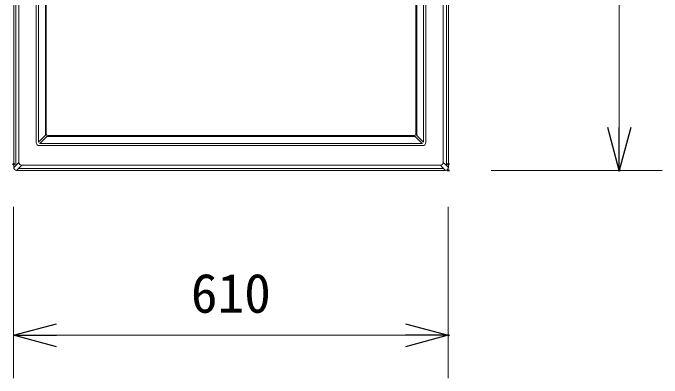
# Model space of a CAD drawing. Units: millimetres, scale not verified. Extents: x -63 to 62, y -57 to 57.
# Drawn here: x -22.7 to 7.66, y -12.54 to 4.53 of the extents above; entities that cross this region are included whole.
import ezdxf
from ezdxf.enums import TextEntityAlignment as Align

# ---------------------------------------------------------------- set-up
doc = ezdxf.new("R2010")
doc.units = ezdxf.units.MM
doc.header["$LTSCALE"] = 0.125
doc.header["$PDMODE"] = 32
doc.header["$PDSIZE"] = 0.0625
doc.layers.add('0-0_0', color=7, linetype='Continuous')
doc.layers.add('0-4_DEFPOINTS', color=7, linetype='Continuous')
doc.layers.add('0-5_GAIKEI', color=1, linetype='Continuous', lineweight=18)
doc.layers.add('0-6_SUNPO', color=7, linetype='Continuous', lineweight=18)
doc.styles.add('ＭＳ ゴシック', font='')
doc.styles.get('ＭＳ ゴシック').set_extended_font_data('MS Gothic')

# ---------------------------------------------------------------- blocks, each defined once
blk = doc.blocks.new('_OPEN30')
at = {"layer": '0-0_0'}
blk.add_line((0, 0), (-1, 0), dxfattribs=at)
blk.add_lwpolyline([(-1, 0.26795), (0, 0), (-1, -0.26795)], dxfattribs=at)
blk = doc.blocks.new('D12')
at = {"layer": '0-4_DEFPOINTS'}
for p in [(-24.3958, -3.3296), (-4.0625, -3.3296), (-4.0625, -11.3296)]:
    blk.add_point(p, dxfattribs=at)
at = {"layer": '0-6_SUNPO'}
for p, q in [((-24.3958, -5.3296), (-24.3958, -13.3296)), ((-4.0625, -5.3296), (-4.0625, -13.3296)), ((-22.3958, -11.3296), (-6.0625, -11.3296))]:
    blk.add_line(p, q, dxfattribs=at)
at = {"layer": '0-6_SUNPO', "xscale": 2, "yscale": 2, "rotation": 180}
blk.add_blockref('_OPEN30', (-24.3958, -11.3296), dxfattribs=at)
at = {"layer": '0-6_SUNPO', "xscale": 2, "yscale": 2}
blk.add_blockref('_OPEN30', (-4.0625, -11.3296), dxfattribs=at)
at = {"layer": '0-6_SUNPO', "style": 'ＭＳ ゴシック'}
blk.add_text('610', height=1.833, dxfattribs=at).set_placement((-16.1041, -10.8296), align=Align.BOTTOM_LEFT)
blk = doc.blocks.new('D11')
at = {"layer": '0-4_DEFPOINTS'}
for p in [(-4.0627, 30.3772), (-4.0627, -3.6228), (3.9373, -3.6228)]:
    blk.add_point(p, dxfattribs=at)
at = {"layer": '0-6_SUNPO'}
for p, q in [((-2.0627, 30.3772), (5.9373, 30.3772)), ((3.9373, 28.3772), (3.9373, -1.6228)), ((-2.0627, -3.6228), (5.9373, -3.6228))]:
    blk.add_line(p, q, dxfattribs=at)
at = {"layer": '0-6_SUNPO', "xscale": 2, "yscale": 2}
for p, rotation in [((3.9373, 30.3772), 90), ((3.9373, -3.6228), 270)]:
    blk.add_blockref('_OPEN30', p, dxfattribs=dict(at, rotation=rotation))
at = {"layer": '0-6_SUNPO', "style": 'ＭＳ ゴシック'}
blk.add_text('1020', height=1.833, rotation=90, dxfattribs=at).set_placement((3.4373, 10.8772), align=Align.BOTTOM_LEFT)

msp = doc.modelspace()

# ---------------------------------------------------------------- linework, layer by layer
at = {"layer": '0-5_GAIKEI', "color": 7}
for p, q in [((-22.6635, -2.6988), (-22.6635, 31.0349)), ((-2.3302, -2.6988), (-2.3302, 31.0349)), ((-2.4634, -2.832), (-22.5304, -2.832))]:
    msp.add_line(p, q, dxfattribs=at)
at = {"layer": '0-5_GAIKEI'}
for p, q in [((-22.5733, 30.9459), (-22.5733, -2.6099)), ((-22.422, -2.4586), (-22.422, 30.7947)), ((-2.5717, 30.7947), (-2.5717, -2.4586)), ((-2.4205, -2.6099), (-2.4205, 30.9459)), ((-21.6095, -1.5248), (-21.6095, 29.8609)), ((-21.5037, -1.5084), (-21.5037, 29.8444)), ((-3.4901, 29.8444), (-3.4901, -1.5084)), ((-3.3842, 29.8609), (-3.3842, -1.5248)), ((-21.1817, 29.4884), (-21.1817, -1.1523)), ((-21.1419, -1.1425), (-21.1419, 29.4785)), ((-3.8519, -1.1425), (-3.8519, 29.4785)), ((-3.812, -1.1523), (-3.812, 29.4884)), ((-21.1768, -1.183), (-21.5037, -1.5084)), ((-3.918, -1.2086), (-21.0757, -1.2086)), ((-3.4901, -1.5084), (-3.8169, -1.183)), ((-21.5038, -1.5202), (-21.5037, -1.5084)), ((-21.4428, -1.5688), (-21.1162, -1.2436)), ((-21.0855, -1.2485), (-3.9082, -1.2485)), ((-3.8775, -1.2436), (-3.5509, -1.5688)), ((-3.4901, -1.5084), (-3.4899, -1.5202)), ((-3.534, -1.6746), (-21.4597, -1.6746)), ((-21.4428, -1.5688), (-21.4551, -1.5689)), ((-3.5509, -1.5688), (-21.4428, -1.5688)), ((-3.5386, -1.5689), (-3.5509, -1.5688)), ((-22.6635, -2.6988), (-22.5733, -2.6085)), ((-22.5733, -2.6099), (-22.422, -2.4586)), ((-22.2902, -2.5905), (-22.4414, -2.7417)), ((-2.7035, -2.5905), (-22.2902, -2.5905)), ((-2.5523, -2.7417), (-2.7035, -2.5905)), ((-2.5717, -2.4586), (-2.4205, -2.6099)), ((-2.4205, -2.6085), (-2.3302, -2.6988)), ((-22.4401, -2.7417), (-22.5304, -2.832)), ((-22.4414, -2.7417), (-2.5523, -2.7417)), ((-2.4634, -2.832), (-2.5536, -2.7417))]:
    msp.add_line(p, q, dxfattribs=at)
for centre, major_axis, ratio, start_param, end_param in [((-21.0799, -1.1496), (0.0856, 0.0568), 0.972012, 2.5684978, 2.8800297), ((-21.0747, -1.1415), (0.0478, 0.0478), 0.985257, 2.3636208, 3.9195645), ((-3.919, -1.1415), (-0.0478, 0.0478), 0.985257, 2.3636208, 3.9195645), ((-3.9139, -1.1496), (-0.0856, 0.0568), 0.972012, 3.4031556, 3.7146875), ((-21.0829, -1.1466), (0.0568, 0.0856), 0.971946, 3.4033699, 3.7142024), ((-3.9109, -1.1466), (-0.0568, 0.0856), 0.971946, 2.5689829, 2.8798154), ((-21.4593, -1.5244), (0.1064, 0.1064), 0.997265, 2.357564, 3.9256213), ((-3.5344, -1.5244), (-0.1064, 0.1064), 0.997265, 2.357564, 3.9256213), ((-22.0492, -2.2176), (0.3348, 0.3348), 0.49281, 2.7306286, 3.5525567), ((-2.9445, -2.2176), (-0.3348, 0.3348), 0.49281, 2.7306286, 3.5525567)]:
    msp.add_ellipse(centre, major_axis=major_axis, ratio=ratio, start_param=start_param, end_param=end_param, dxfattribs=at)
at = {"layer": '0-5_GAIKEI', "color": 7}
for centre, major_axis in [((-22.53, -2.6984), (0.0945, 0.0945)), ((-2.4637, -2.6984), (-0.0945, 0.0945))]:
    msp.add_ellipse(centre, major_axis=major_axis, ratio=0.997265, start_param=2.357564, end_param=3.9256213, dxfattribs=at)

# ---------------------------------------------------------------- block references
at = {"layer": '0-6_SUNPO'}
for name in ['D11', 'D12']:
    msp.add_blockref(name, (1.7271, 0.7908), dxfattribs=at)

doc.saveas('drawing.dxf')
